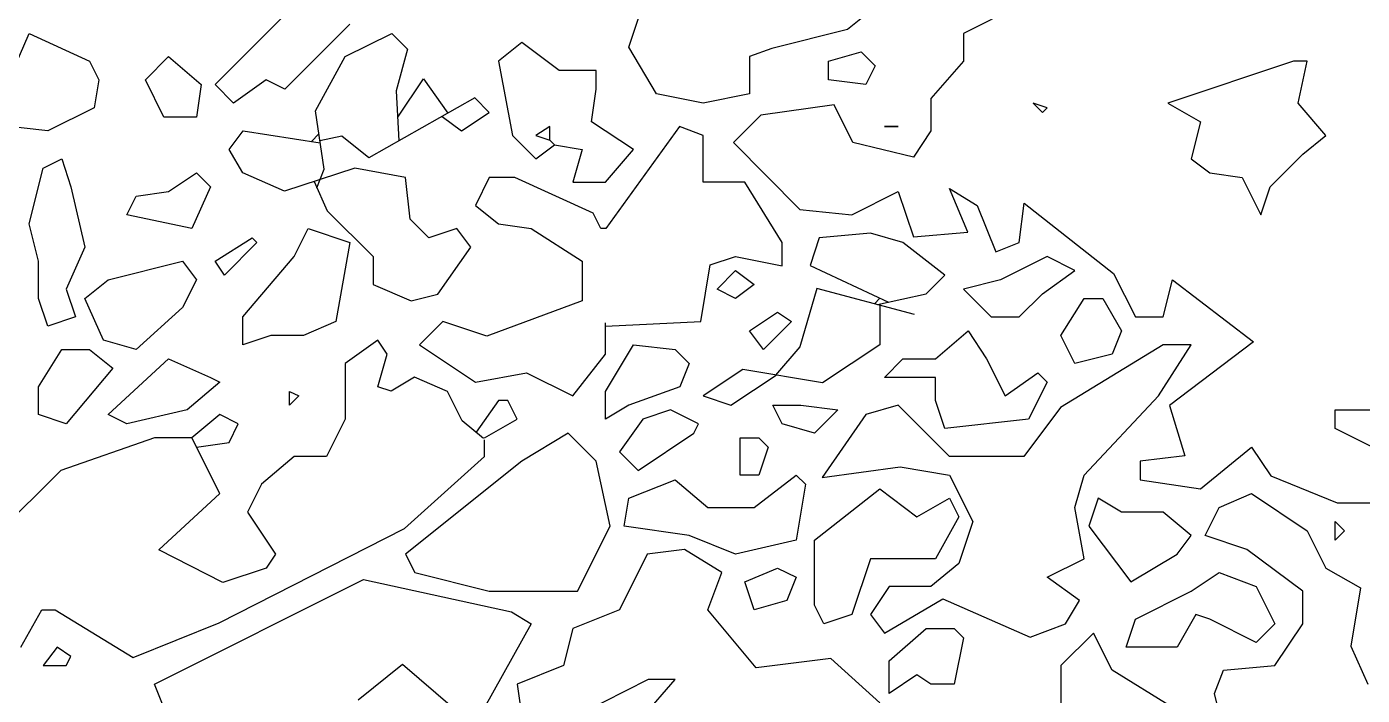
# Model space of a CAD drawing. Header units: millimetres. Extents: x 1211.91 to 1219.54, y 1029.16 to 1038.08.
# Drawn here: x 1217.721 to 1218.48, y 1036.604 to 1036.984 of the extents above; entities that cross this region are included whole.
import ezdxf

# ---------------------------------------------------------------- set-up
doc = ezdxf.new("R2010")
doc.units = ezdxf.units.MM
doc.header["$MEASUREMENT"] = 0
for name, color, linetype in [('Hojas01', 94, 'CONTINUOUS'), ('Hojas02', 62, 'CONTINUOUS'), ('Tronco', 34, 'CONTINUOUS')]:
    doc.layers.add(name, color=color, linetype=linetype)

msp = doc.modelspace()

# ---------------------------------------------------------------- linework, layer by layer
at = {"layer": 'Hojas01', "linetype": 'Continuous'}
for p, q in [((1218.21104, 1037.00122), (1218.18741, 1036.98235)), ((1218.28496, 1036.99594), (1218.25328, 1036.9801)), ((1218.0632, 1036.97218), (1218.06914, 1036.98987)), ((1217.90216, 1036.9669), (1217.92856, 1036.9801)), ((1217.92856, 1036.9801), (1217.93754, 1036.97113)), ((1218.18741, 1036.98235), (1218.14451, 1036.97152)), ((1218.25328, 1036.9801), (1218.25328, 1036.96426)), ((1218.07904, 1036.94578), (1218.0632, 1036.97218)), ((1217.88527, 1036.93602), (1217.90216, 1036.9669)), ((1217.93754, 1036.97113), (1217.93107, 1036.9475)), ((1218.14451, 1036.97152), (1218.13184, 1036.9669)), ((1218.13184, 1036.9669), (1218.13184, 1036.94578)), ((1218.25328, 1036.96426), (1218.2348, 1036.94314)), ((1217.93199, 1036.93258), (1217.94665, 1036.95423)), ((1217.94665, 1036.95423), (1217.96051, 1036.93483)), ((1217.97582, 1036.94341), (1217.91549, 1036.90935)), ((1217.93107, 1036.9475), (1217.93265, 1036.91899)), ((1217.984, 1036.93522), (1217.97582, 1036.94341)), ((1218.10544, 1036.9405), (1218.07904, 1036.94578)), ((1218.13184, 1036.94578), (1218.10544, 1036.9405)), ((1218.2348, 1036.94314), (1218.2348, 1036.92466)), ((1217.89015, 1036.90302), (1217.88527, 1036.93602)), ((1217.96816, 1036.92466), (1217.984, 1036.93522)), ((1218.17989, 1036.93945), (1218.13818, 1036.93364)), ((1218.19058, 1036.91806), (1218.17989, 1036.93945)), ((1217.95721, 1036.93285), (1217.96816, 1036.92466)), ((1218.09211, 1036.9273), (1218.05013, 1036.86922)), ((1218.10544, 1036.92202), (1218.09211, 1036.9273)), ((1218.13818, 1036.93364), (1218.12273, 1036.9182)), ((1217.83616, 1036.9141), (1217.84421, 1036.9248)), ((1217.84421, 1036.9248), (1217.88791, 1036.91793)), ((1217.88725, 1036.92295), (1217.88302, 1036.91872)), ((1217.90031, 1036.92163), (1217.88777, 1036.91912)), ((1217.91549, 1036.90935), (1217.90031, 1036.92163)), ((1218.10544, 1036.89562), (1218.10544, 1036.92202)), ((1218.2348, 1036.92466), (1218.2249, 1036.90975)), ((1217.84408, 1036.9009), (1217.83616, 1036.9141)), ((1218.12273, 1036.9182), (1218.16035, 1036.88005)), ((1218.2249, 1036.90975), (1218.19058, 1036.91806)), ((1217.90771, 1036.90354), (1217.86771, 1036.89048)), ((1217.93648, 1036.89826), (1217.90771, 1036.90354)), ((1217.86771, 1036.89048), (1217.84408, 1036.9009)), ((1217.88447, 1036.89589), (1217.892, 1036.87939)), ((1217.88606, 1036.89232), (1217.89015, 1036.90302)), ((1217.93912, 1036.8745), (1217.93648, 1036.89826)), ((1217.984, 1036.89826), (1217.97608, 1036.88242)), ((1217.99852, 1036.89826), (1217.984, 1036.89826)), ((1218.04301, 1036.87807), (1217.99852, 1036.89826)), ((1218.1292, 1036.89562), (1218.10544, 1036.89562)), ((1218.15032, 1036.8613), (1218.1292, 1036.89562)), ((1218.18992, 1036.87714), (1218.21632, 1036.89034)), ((1218.21632, 1036.89034), (1218.2249, 1036.8646)), ((1218.25579, 1036.86724), (1218.24536, 1036.89193)), ((1218.24536, 1036.89193), (1218.2612, 1036.88242)), ((1217.97608, 1036.88242), (1217.98928, 1036.87186)), ((1218.2612, 1036.88242), (1218.27176, 1036.85602)), ((1218.28496, 1036.8613), (1218.28773, 1036.88361)), ((1218.28773, 1036.88361), (1218.33855, 1036.84375)), ((1217.892, 1036.87939), (1217.918, 1036.85338)), ((1217.94968, 1036.86394), (1217.93912, 1036.8745)), ((1218.04736, 1036.86922), (1218.04301, 1036.87807)), ((1218.16035, 1036.88005), (1218.18992, 1036.87714)), ((1217.96552, 1036.86922), (1217.94968, 1036.86394)), ((1217.97344, 1036.85866), (1217.96552, 1036.86922)), ((1217.98928, 1036.87186), (1218.00776, 1036.86922)), ((1218.00776, 1036.86922), (1218.0368, 1036.85074)), ((1218.05013, 1036.86922), (1218.04736, 1036.86922)), ((1218.20048, 1036.86658), (1218.17144, 1036.86394)), ((1218.21896, 1036.8613), (1218.20048, 1036.86658)), ((1218.2249, 1036.8646), (1218.25579, 1036.86724)), ((1217.9547, 1036.832), (1217.97344, 1036.85866)), ((1218.15032, 1036.8481), (1218.15032, 1036.8613)), ((1218.17144, 1036.86394), (1218.16629, 1036.84837)), ((1218.24272, 1036.84282), (1218.21896, 1036.8613)), ((1218.27176, 1036.85602), (1218.28496, 1036.8613)), ((1217.918, 1036.85338), (1217.918, 1036.83754)), ((1218.0368, 1036.85074), (1218.0368, 1036.82817)), ((1218.10953, 1036.84863), (1218.12392, 1036.85338)), ((1218.12392, 1036.85338), (1218.15032, 1036.8481)), ((1218.10412, 1036.81642), (1218.10953, 1036.84863)), ((1218.16629, 1036.84837), (1218.21078, 1036.82751)), ((1218.23216, 1036.83226), (1218.24272, 1036.84282)), ((1218.33855, 1036.84375), (1218.35096, 1036.81906)), ((1217.918, 1036.83754), (1217.93965, 1036.8283)), ((1218.16999, 1036.8353), (1218.16035, 1036.80217)), ((1218.22556, 1036.82052), (1218.16999, 1036.8353)), ((1218.3668, 1036.81906), (1218.37208, 1036.84018)), ((1218.37208, 1036.84018), (1218.41815, 1036.80494)), ((1217.93965, 1036.8283), (1217.9547, 1036.832)), ((1218.0368, 1036.82817), (1217.98268, 1036.80811)), ((1218.20589, 1036.82976), (1218.20273, 1036.82659)), ((1218.20457, 1036.82606), (1218.23216, 1036.83226)), ((1218.20576, 1036.8258), (1218.20576, 1036.80322)), ((1217.9576, 1036.81642), (1217.9444, 1036.80322)), ((1217.98268, 1036.80811), (1217.9576, 1036.81642)), ((1218.05, 1036.81378), (1218.10412, 1036.81642)), ((1218.05, 1036.79794), (1218.05, 1036.81563)), ((1218.35096, 1036.81906), (1218.3668, 1036.81906)), ((1217.92064, 1036.80586), (1217.90216, 1036.79266)), ((1217.92592, 1036.79794), (1217.92064, 1036.80586)), ((1218.41815, 1036.80494), (1218.37037, 1036.76877)), ((1217.92064, 1036.77946), (1217.92592, 1036.79794)), ((1217.9444, 1036.80322), (1217.97608, 1036.7821)), ((1218.03152, 1036.77418), (1218.05, 1036.79794)), ((1218.16035, 1036.80217), (1218.14663, 1036.78606)), ((1218.20576, 1036.80322), (1218.17329, 1036.78158)), ((1218.36667, 1036.80322), (1218.30846, 1036.76758)), ((1218.36416, 1036.77418), (1218.38264, 1036.80322)), ((1218.38264, 1036.80322), (1218.36667, 1036.80322)), ((1217.90216, 1036.79266), (1217.90216, 1036.76098)), ((1217.9415, 1036.78488), (1217.9283, 1036.77696)), ((1217.96024, 1036.77682), (1217.9415, 1036.78488)), ((1217.97608, 1036.7821), (1218.00512, 1036.78738)), ((1218.00512, 1036.78738), (1218.03152, 1036.77418)), ((1218.12801, 1036.78923), (1218.10544, 1036.77418)), ((1218.12128, 1036.7689), (1218.14702, 1036.78606)), ((1218.17329, 1036.78158), (1218.12801, 1036.78923)), ((1217.9283, 1036.77696), (1217.92064, 1036.77946)), ((1217.96856, 1036.76006), (1217.96024, 1036.77682)), ((1217.98928, 1036.77154), (1217.97648, 1036.75359)), ((1217.99456, 1036.77154), (1217.98928, 1036.77154)), ((1217.99984, 1036.76098), (1217.99456, 1036.77154)), ((1218.10544, 1036.77418), (1218.12128, 1036.7689)), ((1218.21632, 1036.7689), (1218.19784, 1036.76362)), ((1218.24536, 1036.73986), (1218.21632, 1036.7689)), ((1218.30846, 1036.76758), (1218.2876, 1036.73986)), ((1218.32192, 1036.7293), (1218.36416, 1036.77418)), ((1218.37037, 1036.76877), (1218.37908, 1036.74013)), ((1217.83088, 1036.76362), (1217.81504, 1036.75042)), ((1217.84144, 1036.75834), (1217.83088, 1036.76362)), ((1217.90216, 1036.76098), (1217.8916, 1036.73986)), ((1217.9807, 1036.75003), (1217.96856, 1036.76006)), ((1217.98136, 1036.75042), (1217.99984, 1036.76098)), ((1218.19784, 1036.76362), (1218.17303, 1036.72785)), ((1218.46448, 1036.7557), (1218.46448, 1036.76626)), ((1218.46448, 1036.76626), (1218.48824, 1036.76626)), ((1217.83616, 1036.74778), (1217.84144, 1036.75834)), ((1218.50144, 1036.73722), (1218.46448, 1036.7557)), ((1217.79392, 1036.75042), (1217.74073, 1036.73181)), ((1217.81504, 1036.75042), (1217.79392, 1036.75042)), ((1217.83088, 1036.71874), (1217.81504, 1036.75042)), ((1217.81768, 1036.74514), (1217.83616, 1036.74778)), ((1217.98136, 1036.73986), (1217.98136, 1036.74937)), ((1218.38792, 1036.72138), (1218.41696, 1036.74514)), ((1218.41696, 1036.74514), (1218.42792, 1036.72878)), ((1217.87312, 1036.73986), (1217.85464, 1036.72402)), ((1217.8916, 1036.73986), (1217.87312, 1036.73986)), ((1218.2876, 1036.73986), (1218.24536, 1036.73986)), ((1218.37908, 1036.74013), (1218.3536, 1036.73722)), ((1218.3536, 1036.73722), (1218.3536, 1036.72666)), ((1218.17303, 1036.72785), (1218.21738, 1036.73392)), ((1218.21738, 1036.73392), (1218.24536, 1036.7293)), ((1218.24536, 1036.7293), (1218.25856, 1036.7029)), ((1218.31664, 1036.71082), (1218.32192, 1036.7293)), ((1217.85464, 1036.72402), (1217.84672, 1036.70818)), ((1218.3536, 1036.72666), (1218.38792, 1036.72138)), ((1218.42792, 1036.72878), (1218.46554, 1036.71346)), ((1217.7963, 1036.6868), (1217.83088, 1036.71874)), ((1218.39848, 1036.71082), (1218.41696, 1036.71874)), ((1218.41696, 1036.71874), (1218.44864, 1036.69762)), ((1217.84672, 1036.70818), (1217.86256, 1036.68442)), ((1218.32192, 1036.68178), (1218.31664, 1036.71082)), ((1218.39056, 1036.69498), (1218.39848, 1036.71082)), ((1218.46554, 1036.71346), (1218.49088, 1036.71346)), ((1218.25856, 1036.7029), (1218.25064, 1036.67914)), ((1218.41432, 1036.68706), (1218.39056, 1036.69498)), ((1218.44864, 1036.69762), (1218.4592, 1036.6765)), ((1217.8326, 1036.66832), (1217.7963, 1036.6868)), ((1217.86256, 1036.68442), (1217.85728, 1036.6765)), ((1218.07376, 1036.68442), (1218.05792, 1036.65274)), ((1218.09488, 1036.68706), (1218.07376, 1036.68442)), ((1218.116, 1036.67386), (1218.09488, 1036.68706)), ((1218.446, 1036.6633), (1218.41432, 1036.68706)), ((1217.85728, 1036.6765), (1217.8326, 1036.66832)), ((1218.25064, 1036.67914), (1218.2348, 1036.66594)), ((1218.3008, 1036.67122), (1218.32192, 1036.68178)), ((1218.4592, 1036.6765), (1218.47887, 1036.66528)), ((1218.10808, 1036.65274), (1218.116, 1036.67386)), ((1218.31928, 1036.65802), (1218.3008, 1036.67122)), ((1218.21104, 1036.66594), (1218.20048, 1036.6501)), ((1218.2348, 1036.66594), (1218.21104, 1036.66594)), ((1218.446, 1036.64482), (1218.446, 1036.6633)), ((1218.47887, 1036.66528), (1218.47333, 1036.63215)), ((1218.2084, 1036.63954), (1218.24167, 1036.65895)), ((1218.24167, 1036.65895), (1218.2913, 1036.6373)), ((1218.31136, 1036.64482), (1218.31928, 1036.65802)), ((1218.05792, 1036.65274), (1218.03152, 1036.64218)), ((1218.13554, 1036.61988), (1218.10808, 1036.65274)), ((1218.20048, 1036.6501), (1218.2084, 1036.63954)), ((1218.03152, 1036.64218), (1218.02624, 1036.62106)), ((1218.2913, 1036.6373), (1218.31136, 1036.64482)), ((1218.3272, 1036.63954), (1218.30872, 1036.62106)), ((1218.33776, 1036.61842), (1218.3272, 1036.63954)), ((1218.43016, 1036.62106), (1218.446, 1036.64482)), ((1218.47333, 1036.63215), (1218.48296, 1036.6105)), ((1218.17804, 1036.62516), (1218.13554, 1036.61988)), ((1218.20576, 1036.59994), (1218.17804, 1036.62516)), ((1218.02624, 1036.62106), (1217.99984, 1036.6105)), ((1218.30872, 1036.62106), (1218.30872, 1036.58938)), ((1218.37208, 1036.5973), (1218.33776, 1036.61842)), ((1218.39584, 1036.60522), (1218.40112, 1036.61842)), ((1218.40112, 1036.61842), (1218.43016, 1036.62106)), ((1217.99984, 1036.6105), (1218.00248, 1036.59202)), ((1218.07112, 1036.59202), (1218.0896, 1036.61314)), ((1218.0896, 1036.61314), (1218.07416, 1036.61314)), ((1218.40112, 1036.5841), (1218.39584, 1036.60522))]:
    msp.add_line(p, q, dxfattribs=at)
at = {"layer": 'Hojas02', "linetype": 'Continuous'}
for p, q in [((1217.82824, 1036.95106), (1217.88368, 1037.0065)), ((1217.71472, 1036.96162), (1217.72264, 1036.9801)), ((1217.72264, 1036.9801), (1217.75696, 1036.96426)), ((1217.9048, 1036.98538), (1217.86784, 1036.94842)), ((1218.00248, 1036.97482), (1217.98928, 1036.96426)), ((1218.0236, 1036.95898), (1218.00248, 1036.97482)), ((1217.75696, 1036.96426), (1217.76224, 1036.9537)), ((1217.78864, 1036.9537), (1217.80184, 1036.9669)), ((1217.80184, 1036.9669), (1217.82032, 1036.95106)), ((1217.98928, 1036.96426), (1217.9972, 1036.92202)), ((1218.17672, 1036.96426), (1218.1952, 1036.96954)), ((1218.17672, 1036.9537), (1218.17672, 1036.96426)), ((1218.1952, 1036.96954), (1218.20312, 1036.96162)), ((1218.44072, 1036.96426), (1218.36944, 1036.9405)), ((1218.44864, 1036.96426), (1218.44072, 1036.96426)), ((1218.44336, 1036.9405), (1218.44864, 1036.96426)), ((1218.04472, 1036.95898), (1218.0236, 1036.95898)), ((1218.04472, 1036.94842), (1218.04472, 1036.95898)), ((1218.20312, 1036.96162), (1218.19784, 1036.95106)), ((1217.76224, 1036.9537), (1217.7596, 1036.93786)), ((1217.7992, 1036.93258), (1217.78864, 1036.9537)), ((1217.82032, 1036.95106), (1217.81768, 1036.93258)), ((1217.8388, 1036.9405), (1217.82824, 1036.95106)), ((1217.85728, 1036.9537), (1217.8388, 1036.9405)), ((1217.86784, 1036.94842), (1217.85728, 1036.9537)), ((1218.19784, 1036.95106), (1218.17672, 1036.9537)), ((1218.04208, 1036.92994), (1218.04472, 1036.94842)), ((1217.7596, 1036.93786), (1217.7332, 1036.92466)), ((1218.3008, 1036.93786), (1218.29288, 1036.9405)), ((1218.29288, 1036.9405), (1218.29816, 1036.93522)), ((1218.29816, 1036.93522), (1218.3008, 1036.93786)), ((1218.36944, 1036.9405), (1218.38792, 1036.92994)), ((1218.4592, 1036.92202), (1218.44336, 1036.9405)), ((1217.7332, 1036.92466), (1217.68832, 1036.92994)), ((1217.81768, 1036.93258), (1217.7992, 1036.93258)), ((1218.01832, 1036.9273), (1218.0104, 1036.92202)), ((1218.01832, 1036.91938), (1218.01832, 1036.9273)), ((1218.06584, 1036.9141), (1218.04208, 1036.92994)), ((1218.21632, 1036.9273), (1218.2084, 1036.9273)), ((1218.2084, 1036.9273), (1218.21632, 1036.9273)), ((1218.38792, 1036.92994), (1218.38264, 1036.90882)), ((1217.9972, 1036.92202), (1218.0104, 1036.90882)), ((1218.0104, 1036.92202), (1218.01832, 1036.91938)), ((1218.02096, 1036.91674), (1218.01832, 1036.91938)), ((1218.446, 1036.91146), (1218.4592, 1036.92202)), ((1218.0104, 1036.90882), (1218.02096, 1036.91674)), ((1218.02096, 1036.91674), (1218.0368, 1036.9141)), ((1218.0368, 1036.9141), (1218.03152, 1036.89562)), ((1218.05, 1036.89562), (1218.06584, 1036.9141)), ((1218.42752, 1036.89298), (1218.446, 1036.91146)), ((1217.72264, 1036.87186), (1217.73056, 1036.90354)), ((1217.73056, 1036.90354), (1217.74112, 1036.90882)), ((1217.74112, 1036.90882), (1217.7464, 1036.89298)), ((1218.38264, 1036.90882), (1218.3932, 1036.9009)), ((1217.80184, 1036.89034), (1217.81768, 1036.9009)), ((1217.81768, 1036.9009), (1217.8256, 1036.89298)), ((1218.3932, 1036.9009), (1218.41168, 1036.89826)), ((1218.41168, 1036.89826), (1218.42224, 1036.87714)), ((1217.7464, 1036.89298), (1217.75432, 1036.85866)), ((1217.78336, 1036.8877), (1217.80184, 1036.89034)), ((1217.8256, 1036.89298), (1217.81504, 1036.86922)), ((1218.03152, 1036.89562), (1218.05, 1036.89562)), ((1218.42224, 1036.87714), (1218.42752, 1036.89298)), ((1217.77808, 1036.87714), (1217.78336, 1036.8877)), ((1217.81504, 1036.86922), (1217.77808, 1036.87714)), ((1217.72792, 1036.85074), (1217.72264, 1036.87186)), ((1217.87312, 1036.85338), (1217.88104, 1036.86922)), ((1217.88104, 1036.86922), (1217.9048, 1036.8613)), ((1217.75432, 1036.85866), (1217.74376, 1036.8349)), ((1217.82824, 1036.85074), (1217.84936, 1036.86394)), ((1217.852, 1036.8613), (1217.83352, 1036.84282)), ((1217.84936, 1036.86394), (1217.852, 1036.8613)), ((1217.9048, 1036.8613), (1217.89688, 1036.81642)), ((1217.72792, 1036.82962), (1217.72792, 1036.85074)), ((1217.76752, 1036.84018), (1217.80976, 1036.85074)), ((1217.80976, 1036.85074), (1217.81768, 1036.84018)), ((1217.83352, 1036.84282), (1217.82824, 1036.85074)), ((1217.84408, 1036.81906), (1217.87312, 1036.85338)), ((1218.3008, 1036.85338), (1218.2744, 1036.84018)), ((1218.31664, 1036.84546), (1218.3008, 1036.85338)), ((1218.11336, 1036.8349), (1218.12392, 1036.84546)), ((1218.12392, 1036.84546), (1218.13448, 1036.83754)), ((1218.29816, 1036.83226), (1218.31664, 1036.84546)), ((1217.75432, 1036.82962), (1217.76752, 1036.84018)), ((1217.81768, 1036.84018), (1217.80976, 1036.82434)), ((1218.13448, 1036.83754), (1218.12392, 1036.82962)), ((1218.2744, 1036.84018), (1218.25328, 1036.8349)), ((1217.7332, 1036.81378), (1217.72792, 1036.82962)), ((1217.74376, 1036.8349), (1217.74904, 1036.81906)), ((1217.76488, 1036.80586), (1217.75432, 1036.82962)), ((1218.12392, 1036.82962), (1218.11336, 1036.8349)), ((1218.25328, 1036.8349), (1218.26912, 1036.81906)), ((1218.28496, 1036.81906), (1218.29816, 1036.83226)), ((1218.30872, 1036.8085), (1218.32192, 1036.82962)), ((1218.32192, 1036.82962), (1218.33248, 1036.82962)), ((1218.33248, 1036.82962), (1218.34304, 1036.81114)), ((1217.80976, 1036.82434), (1217.78336, 1036.80058)), ((1218.13184, 1036.81114), (1218.14768, 1036.8217)), ((1218.14768, 1036.8217), (1218.1556, 1036.81642)), ((1217.74904, 1036.81906), (1217.7332, 1036.81378)), ((1217.84408, 1036.80322), (1217.84408, 1036.81906)), ((1217.89688, 1036.81642), (1217.8784, 1036.8085)), ((1218.1556, 1036.81642), (1218.13976, 1036.80058)), ((1218.26912, 1036.81906), (1218.28496, 1036.81906)), ((1217.78336, 1036.80058), (1217.76488, 1036.80586)), ((1217.85992, 1036.8085), (1217.84408, 1036.80322)), ((1217.8784, 1036.8085), (1217.85992, 1036.8085)), ((1218.13976, 1036.80058), (1218.13184, 1036.81114)), ((1218.23744, 1036.7953), (1218.25592, 1036.81114)), ((1218.25592, 1036.81114), (1218.26648, 1036.7953)), ((1218.31664, 1036.79266), (1218.30872, 1036.8085)), ((1218.34304, 1036.81114), (1218.33776, 1036.79794)), ((1217.72792, 1036.77946), (1217.74112, 1036.80058)), ((1217.74112, 1036.80058), (1217.75696, 1036.80058)), ((1217.75696, 1036.80058), (1217.77016, 1036.79002)), ((1218.05, 1036.77682), (1218.06584, 1036.80322)), ((1218.06584, 1036.80322), (1218.0896, 1036.80058)), ((1218.0896, 1036.80058), (1218.09752, 1036.79266)), ((1218.33776, 1036.79794), (1218.31664, 1036.79266)), ((1217.77016, 1036.79002), (1217.74376, 1036.75834)), ((1217.76752, 1036.76362), (1217.80184, 1036.7953)), ((1217.80184, 1036.7953), (1217.8256, 1036.78474)), ((1218.09752, 1036.79266), (1218.09224, 1036.77946)), ((1218.2084, 1036.78474), (1218.21896, 1036.7953)), ((1218.21896, 1036.7953), (1218.23744, 1036.7953)), ((1218.26648, 1036.7953), (1218.27704, 1036.77418)), ((1217.83088, 1036.7821), (1217.8124, 1036.76626)), ((1217.8256, 1036.78474), (1217.83088, 1036.7821)), ((1218.22424, 1036.78474), (1218.2084, 1036.78474)), ((1218.23744, 1036.78474), (1218.22424, 1036.78474)), ((1218.23744, 1036.77154), (1218.23744, 1036.78474)), ((1218.27704, 1036.77418), (1218.29552, 1036.78738)), ((1218.3008, 1036.7821), (1218.29024, 1036.76098)), ((1218.29552, 1036.78738), (1218.3008, 1036.7821)), ((1217.72792, 1036.76362), (1217.72792, 1036.77946)), ((1217.87048, 1036.7689), (1217.87048, 1036.77682)), ((1217.87048, 1036.77682), (1217.87576, 1036.77418)), ((1218.05, 1036.76098), (1218.05, 1036.77682)), ((1218.09224, 1036.77946), (1218.0632, 1036.7689)), ((1217.87576, 1036.77418), (1217.87048, 1036.7689)), ((1218.0632, 1036.7689), (1218.05, 1036.76098)), ((1218.15032, 1036.75834), (1218.14504, 1036.7689)), ((1218.14504, 1036.7689), (1218.16088, 1036.7689)), ((1218.16088, 1036.7689), (1218.182, 1036.76626)), ((1218.24272, 1036.7557), (1218.23744, 1036.77154)), ((1217.74376, 1036.75834), (1217.72792, 1036.76362)), ((1217.77808, 1036.75834), (1217.76752, 1036.76362)), ((1217.8124, 1036.76626), (1217.77808, 1036.75834)), ((1218.07112, 1036.76098), (1218.05792, 1036.7425)), ((1218.08696, 1036.76626), (1218.07112, 1036.76098)), ((1218.1028, 1036.75834), (1218.08696, 1036.76626)), ((1218.182, 1036.76626), (1218.1688, 1036.75306)), ((1218.29024, 1036.76098), (1218.24272, 1036.7557)), ((1218.02888, 1036.75306), (1218.00248, 1036.73722)), ((1218.04472, 1036.73722), (1218.02888, 1036.75306)), ((1218.06848, 1036.73194), (1218.10016, 1036.75306)), ((1218.10016, 1036.75306), (1218.1028, 1036.75834)), ((1218.1688, 1036.75306), (1218.15032, 1036.75834)), ((1218.12656, 1036.7293), (1218.12656, 1036.75042)), ((1218.12656, 1036.75042), (1218.13712, 1036.75042)), ((1218.13712, 1036.75042), (1218.1424, 1036.74514)), ((1218.1424, 1036.74514), (1218.13712, 1036.7293)), ((1218.00248, 1036.73722), (1217.93648, 1036.68442)), ((1218.05264, 1036.70026), (1218.04472, 1036.73722)), ((1218.05792, 1036.7425), (1218.06848, 1036.73194)), ((1218.13712, 1036.7293), (1218.12656, 1036.7293)), ((1218.13448, 1036.71082), (1218.15824, 1036.7293)), ((1218.15824, 1036.7293), (1218.16352, 1036.72402)), ((1218.0632, 1036.7161), (1218.0896, 1036.72666)), ((1218.0896, 1036.72666), (1218.10808, 1036.71082)), ((1218.16352, 1036.72402), (1218.15824, 1036.69234)), ((1218.1688, 1036.69234), (1218.20576, 1036.72138)), ((1218.20576, 1036.72138), (1218.22688, 1036.70554)), ((1218.06056, 1036.70026), (1218.0632, 1036.7161)), ((1218.22688, 1036.70554), (1218.24536, 1036.7161)), ((1218.24536, 1036.7161), (1218.25064, 1036.70554)), ((1218.32984, 1036.7161), (1218.32456, 1036.70026)), ((1218.34304, 1036.70818), (1218.32984, 1036.7161)), ((1218.10808, 1036.71082), (1218.13448, 1036.71082)), ((1218.3668, 1036.70818), (1218.34304, 1036.70818)), ((1218.38264, 1036.69498), (1218.3668, 1036.70818)), ((1218.03416, 1036.6633), (1218.05264, 1036.70026)), ((1218.09752, 1036.69498), (1218.06056, 1036.70026)), ((1218.25064, 1036.70554), (1218.23744, 1036.68178)), ((1218.32456, 1036.70026), (1218.34832, 1036.66858)), ((1218.46448, 1036.69234), (1218.46448, 1036.7029)), ((1218.46448, 1036.7029), (1218.46976, 1036.69762)), ((1218.12392, 1036.68442), (1218.09752, 1036.69498)), ((1218.15824, 1036.69234), (1218.12392, 1036.68442)), ((1218.1688, 1036.6765), (1218.1688, 1036.69234)), ((1218.37472, 1036.68442), (1218.38264, 1036.69498)), ((1218.46976, 1036.69762), (1218.46448, 1036.69234)), ((1217.93648, 1036.68442), (1217.94176, 1036.67386)), ((1218.34832, 1036.66858), (1218.37472, 1036.68442)), ((1218.1292, 1036.66858), (1218.14768, 1036.6765)), ((1218.14768, 1036.6765), (1218.15824, 1036.67122)), ((1218.1688, 1036.65538), (1218.1688, 1036.6765)), ((1218.20048, 1036.68178), (1218.18992, 1036.6501)), ((1218.21104, 1036.68178), (1218.20048, 1036.68178)), ((1218.23744, 1036.68178), (1218.21104, 1036.68178)), ((1217.94176, 1036.67386), (1217.984, 1036.6633)), ((1218.13448, 1036.65274), (1218.1292, 1036.66858)), ((1218.15824, 1036.67122), (1218.15296, 1036.65802)), ((1218.38264, 1036.6633), (1218.39848, 1036.67386)), ((1218.39848, 1036.67386), (1218.4196, 1036.66594)), ((1217.984, 1036.6633), (1218.03416, 1036.6633)), ((1218.35096, 1036.64746), (1218.38264, 1036.6633)), ((1218.4196, 1036.66594), (1218.43016, 1036.64482)), ((1218.15296, 1036.65802), (1218.13448, 1036.65274)), ((1218.17408, 1036.64482), (1218.1688, 1036.65538)), ((1218.18992, 1036.6501), (1218.17408, 1036.64482)), ((1218.34568, 1036.63162), (1218.35096, 1036.64746)), ((1218.38528, 1036.6501), (1218.37472, 1036.63162)), ((1218.3932, 1036.64746), (1218.38528, 1036.6501)), ((1218.4196, 1036.63426), (1218.3932, 1036.64746)), ((1218.21104, 1036.6237), (1218.23216, 1036.64218)), ((1218.23216, 1036.64218), (1218.248, 1036.64218)), ((1218.248, 1036.64218), (1218.25328, 1036.6369)), ((1218.43016, 1036.64482), (1218.4196, 1036.63426)), ((1218.25328, 1036.6369), (1218.248, 1036.6105)), ((1218.37472, 1036.63162), (1218.34568, 1036.63162)), ((1218.21104, 1036.60522), (1218.21104, 1036.6237)), ((1218.22688, 1036.61578), (1218.21104, 1036.60522)), ((1218.2348, 1036.6105), (1218.22688, 1036.61578)), ((1218.248, 1036.6105), (1218.2348, 1036.6105))]:
    msp.add_line(p, q, dxfattribs=at)
at = {"layer": 'Tronco', "linetype": 'Continuous'}
for p, q in [((1217.93582, 1036.69894), (1217.98136, 1036.73986)), ((1217.74073, 1036.73181), (1217.61057, 1036.60324)), ((1217.83062, 1036.64535), (1217.93582, 1036.69894)), ((1217.79392, 1036.6105), (1217.91259, 1036.6699)), ((1217.91259, 1036.6699), (1217.99654, 1036.65156)), ((1217.71789, 1036.63162), (1217.72977, 1036.65274)), ((1217.72977, 1036.65274), (1217.73743, 1036.65274)), ((1217.73743, 1036.65274), (1217.78178, 1036.62568)), ((1217.99654, 1036.65156), (1218.00776, 1036.64482)), ((1217.78178, 1036.62568), (1217.83062, 1036.64535)), ((1218.00776, 1036.64482), (1217.98136, 1036.5973)), ((1217.73848, 1036.63162), (1217.73056, 1036.62106)), ((1217.7464, 1036.62634), (1217.73848, 1036.63162)), ((1217.74376, 1036.62106), (1217.7464, 1036.62634)), ((1217.73056, 1036.62106), (1217.74376, 1036.62106)), ((1217.93477, 1036.62172), (1217.90955, 1036.60153)), ((1217.96301, 1036.5973), (1217.93477, 1036.62172)), ((1217.7992, 1036.5973), (1217.79392, 1036.6105)), ((1218.07416, 1036.61314), (1217.98955, 1036.57038))]:
    msp.add_line(p, q, dxfattribs=at)

doc.saveas('drawing.dxf')
